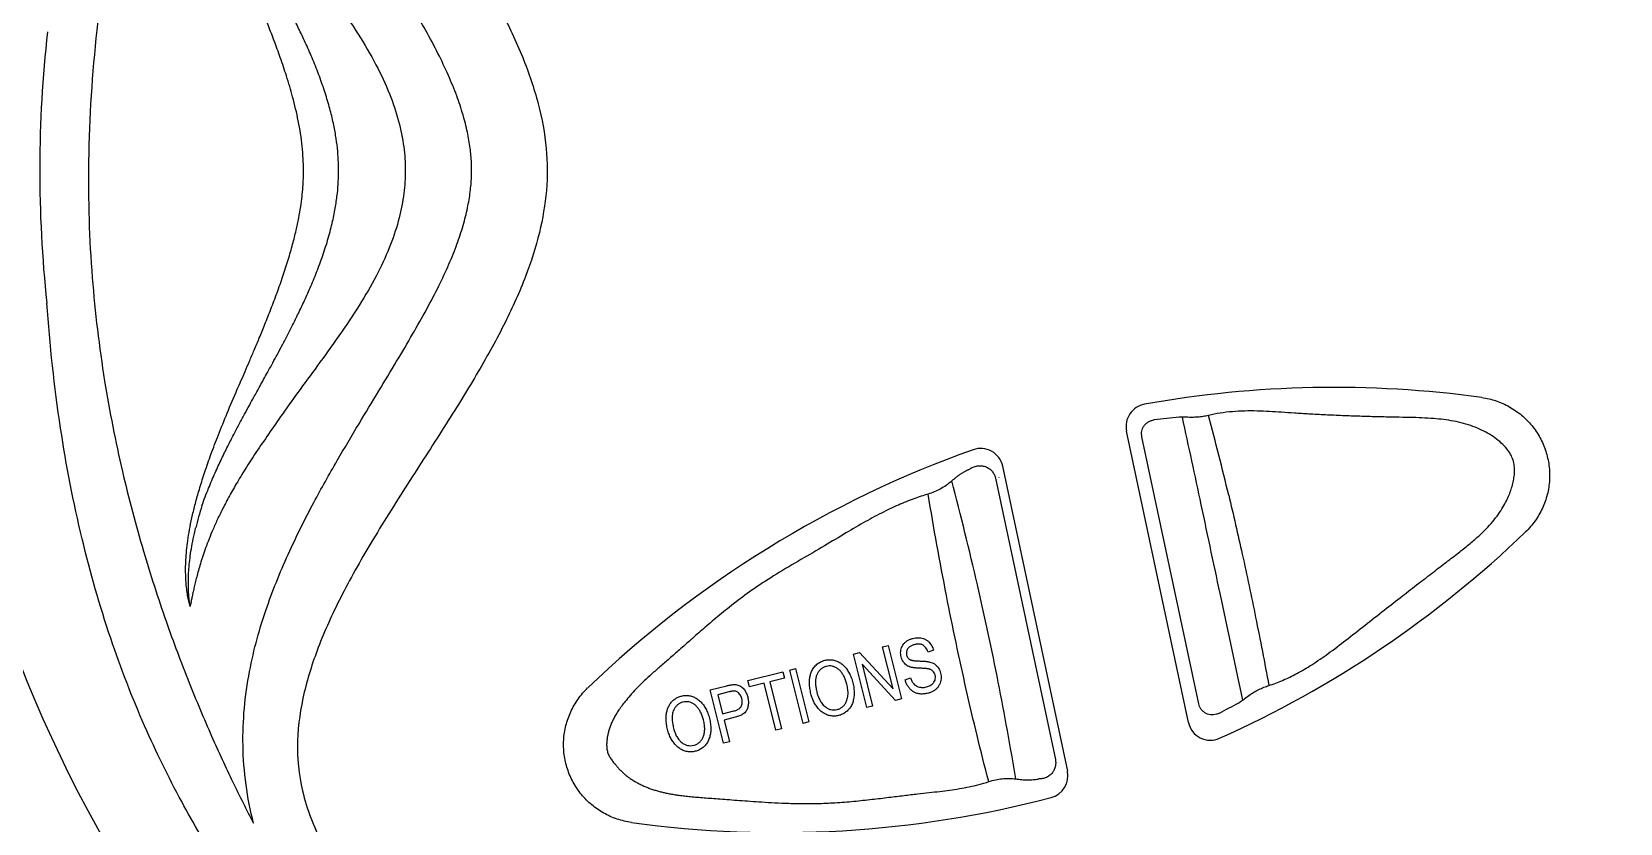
# Model space of a CAD drawing. Extents: x 832 to 912, y 781 to 934.
# Drawn here: x 859.716 to 863.178, y 800.491 to 802.217 of the extents above; entities that cross this region are included whole.
import ezdxf

# ---------------------------------------------------------------- set-up
doc = ezdxf.new("R2010")
doc.units = 0
doc.header["$MEASUREMENT"] = 0
doc.layers.add('1', color=4, linetype='Continuous')

# ---------------------------------------------------------------- blocks, each defined once
blk = doc.blocks.new('main_control')
at = {"color": 3, "linetype": 'Continuous'}
for p, q in [((7.9688, 14.4894), (7.8338, 15.1248)), ((7.9914, 14.5299), (7.8675, 15.1125)), ((7.5639, 15.0481), (7.7052, 14.3832)), ((7.5483, 15.0219), (7.6788, 14.4084)), ((7.5555, 15.0243), (7.5557, 15.0233)), ((7.3023, 14.6542), (7.3145, 14.6572)), ((7.3251, 14.5628), (7.3023, 14.6542)), ((7.3145, 14.6572), (7.3435, 14.5408)), ((7.239, 14.6384), (7.252, 14.6416)), ((7.268, 14.5219), (7.239, 14.6384)), ((7.252, 14.6416), (7.3251, 14.5628)), ((7.2573, 14.6165), (7.2802, 14.525)), ((7.3305, 14.5375), (7.2573, 14.6165)), ((7.4131, 14.647), (7.4012, 14.6428)), ((7.0087, 14.5809), (7.0847, 14.5999)), ((7.0121, 14.5672), (7.0087, 14.5809)), ((7.0881, 14.5861), (7.0564, 14.5782)), ((7.0564, 14.5782), (7.082, 14.4755)), ((7.0847, 14.5999), (7.0881, 14.5861)), ((7.0999, 14.6037), (7.1126, 14.6068)), ((7.1289, 14.4872), (7.0999, 14.6037)), ((7.1126, 14.6068), (7.1416, 14.4904)), ((7.3512, 14.5824), (7.3628, 14.5867)), ((6.9266, 14.5604), (6.9627, 14.5695)), ((6.9556, 14.444), (6.9266, 14.5604)), ((6.9672, 14.556), (6.9427, 14.5499)), ((6.9427, 14.5499), (6.9531, 14.5083)), ((7.0437, 14.5751), (7.0121, 14.5672)), ((7.0693, 14.4724), (7.0437, 14.5751)), ((6.9531, 14.5083), (6.9779, 14.5144)), ((7.2802, 14.525), (7.268, 14.5219)), ((7.3435, 14.5408), (7.3305, 14.5375)), ((6.9811, 14.5006), (6.9565, 14.4945)), ((6.9565, 14.4945), (6.9683, 14.4472)), ((7.082, 14.4755), (7.0693, 14.4724)), ((7.1416, 14.4904), (7.1289, 14.4872)), ((6.9683, 14.4472), (6.9556, 14.444))]:
    blk.add_line(p, q, dxfattribs=at)
at = {"color": 4, "linetype": 'Continuous'}
blk.add_arc((8.171, 15.6926), 2.952, 127.2, 238.6532, dxfattribs=at)
at = {"color": 3, "linetype": 'Continuous'}
for centre, radius, start, end in [((8.171, 15.6926), 2.7062, 173.5754, 186.1241), ((8.287, 12.871), 2.349, 82.1362, 100.1475), ((7.8818, 15.135), 0.049, 100.1475, 192), ((8.1615, 12.9026), 2.2623, 95.3982, 96.7814), ((7.9544, 15.0941), 0.0611, 89.4965, 95.3763), ((7.9531, 14.9424), 0.2128, 86.8398, 89.519), ((1.7337, 13.472), 6.5014, 13.45613, 15.03677), ((8.287, 12.871), 2.349, 109.5864, 133.8638), ((7.516, 15.0379), 0.049, 12, 109.5864), ((7.463, 15.0948), 0.0602, 295.2273, 301.5756), ((6.6221, 14.7109), 0.8421, 162.652, 166.0817), ((7.0759, 16.5983), 2.349, 294.1483, 313.8638), ((6.9301, 16.626), 2.3879, 297.5976, 298.7434), ((8.0472, 14.5891), 0.0648, 298.8011, 307.5869), ((7.9605, 14.7021), 0.2073, 307.5239, 308.7662), ((8.0168, 14.4996), 0.049, 192, 294.1483), ((7.6573, 14.373), 0.049, 284.642, 12), ((7.6502, 14.3044), 0.0621, 93.784, 98.2556), ((7.0759, 16.5983), 2.349, 262.1362, 284.642)]:
    blk.add_arc(centre, radius, start, end, dxfattribs=at)
for points, knots in [([(10.9085, 16.9223), (10.7383, 16.9213), (10.415, 16.9282), (9.9559, 16.9657), (9.5463, 17.0241), (9.1819, 17.0989), (8.8591, 17.1858), (8.5743, 17.279), (8.3209, 17.3667), (8.0932, 17.4433), (7.887, 17.5068), (7.7002, 17.5565), (7.5318, 17.593), (7.3806, 17.6178), (7.2449, 17.6328), (7.1226, 17.6397), (7.0121, 17.6399), (6.9119, 17.6346), (6.8208, 17.6248), (6.7384, 17.6115), (6.6644, 17.5952), (6.5985, 17.5767), (6.5402, 17.5566), (6.488, 17.535), (6.4404, 17.5121), (6.3959, 17.4873), (6.3528, 17.46), (6.3094, 17.4289), (6.2641, 17.3919), (6.2166, 17.3472), (6.1676, 17.2933), (6.1186, 17.2284), (6.0723, 17.1493), (6.0354, 17.054), (6.0215, 16.9416), (6.0399, 16.8187), (6.0861, 16.6889), (6.1562, 16.5531), (6.2409, 16.4154), (6.3277, 16.2821), (6.4051, 16.1588), (6.4689, 16.0471), (6.5185, 15.9423), (6.553, 15.8413), (6.5716, 15.7438), (6.5718, 15.6487), (6.5555, 15.5549), (6.5246, 15.4583), (6.4789, 15.3574), (6.4195, 15.2507), (6.349, 15.1366), (6.2705, 15.0154), (6.1928, 14.8928), (6.1252, 14.7742), (6.0737, 14.6635), (6.0389, 14.5565), (6.0223, 14.4485), (6.0336, 14.3346), (6.0788, 14.2184), (6.1531, 14.1056), (6.2469, 14.0053), (6.3484, 13.9253), (6.4484, 13.8666), (6.515, 13.8377), (6.5472, 13.8257)], [0, 0, 0, 0, 0.51081, 0.969257, 1.381099, 1.751354, 2.08459, 2.383442, 2.650159, 2.888872, 3.104232, 3.29723, 3.468755, 3.620955, 3.756496, 3.878229, 3.988162, 4.087988, 4.179198, 4.262619, 4.338414, 4.406444, 4.467623, 4.523519, 4.575784, 4.626097, 4.676219, 4.728684, 4.786344, 4.851407, 4.924144, 5.004647, 5.0949, 5.198575, 5.308864, 5.430554, 5.56794, 5.720563, 5.888001, 6.053088, 6.197621, 6.324802, 6.438731, 6.544947, 6.644021, 6.735259, 6.828479, 6.928695, 7.038555, 7.160443, 7.294574, 7.441141, 7.593583, 7.729835, 7.85036, 7.959378, 8.066324, 8.176002, 8.298318, 8.436654, 8.578843, 8.708537, 8.822935, 8.925941, 8.925941, 8.925941, 8.925941]), ([(5.9461, 17.1661), (5.9027, 17.0886), (5.8194, 16.9181), (5.7167, 16.6343), (5.6365, 16.3237), (5.5858, 16.0121), (5.5671, 15.724), (5.575, 15.4679), (5.6023, 15.2419), (5.6416, 15.0432), (5.6877, 14.8686), (5.7373, 14.7151), (5.7877, 14.5807), (5.8368, 14.4638), (5.8838, 14.3618), (5.9154, 14.2991), (5.9309, 14.2696)], [0, 0, 0, 0, 0.266528, 0.568048, 0.903742, 1.227643, 1.513834, 1.76842, 1.995018, 2.196072, 2.37562, 2.536502, 2.679808, 2.806004, 2.916747, 3.016724, 3.016724, 3.016724, 3.016724]), ([(5.9309, 14.2696), (5.9167, 14.3249), (5.9016, 14.4361), (5.9167, 14.5964), (5.9562, 14.738), (6.0065, 14.86), (6.0595, 14.9655), (6.1111, 15.0574), (6.159, 15.1381), (6.2026, 15.21), (6.2418, 15.275), (6.2769, 15.3343), (6.3078, 15.3889), (6.3344, 15.4397), (6.3565, 15.4869), (6.3743, 15.5309), (6.3879, 15.572), (6.3976, 15.6102), (6.4036, 15.6455), (6.4064, 15.6783), (6.4063, 15.7101), (6.4034, 15.7428), (6.3974, 15.7778), (6.3876, 15.8159), (6.3737, 15.8573), (6.3554, 15.9019), (6.3328, 15.9493), (6.3065, 15.9988), (6.2774, 16.0496), (6.2465, 16.1015), (6.2143, 16.1545), (6.1812, 16.2089), (6.1469, 16.2655), (6.1113, 16.3257), (6.0747, 16.3902), (6.038, 16.4592), (6.0027, 16.5323), (5.9712, 16.6074), (5.946, 16.6802), (5.9279, 16.7473), (5.9161, 16.808), (5.9092, 16.8647), (5.9064, 16.9197), (5.9077, 16.9757), (5.9137, 17.0351), (5.9257, 17.0994), (5.9384, 17.1434), (5.9461, 17.1661)], [0, 0, 0, 0, 0.171248, 0.33305, 0.479495, 0.610705, 0.728592, 0.83341, 0.926702, 1.010254, 1.085658, 1.154288, 1.216966, 1.274089, 1.32607, 1.37337, 1.416474, 1.455809, 1.491442, 1.523725, 1.554562, 1.586647, 1.621965, 1.66119, 1.704562, 1.752772, 1.805748, 1.862159, 1.920842, 1.981317, 2.043335, 2.106768, 2.172407, 2.242002, 2.316406, 2.394862, 2.476608, 2.559874, 2.638976, 2.707406, 2.768264, 2.824362, 2.878496, 2.933487, 2.992205, 3.057358, 3.129381, 3.129381, 3.129381, 3.129381]), ([(5.9939, 16.2235), (6.0058, 16.2063), (6.0313, 16.1709), (6.0718, 16.116), (6.1153, 16.0559), (6.1588, 15.9919), (6.1975, 15.9263), (6.2274, 15.8627), (6.2478, 15.8026), (6.2592, 15.7462), (6.2617, 15.7099), (6.2617, 15.6926)], [0, 0, 0, 0, 0.0629264, 0.1308631, 0.2045442, 0.2854624, 0.3629525, 0.4328584, 0.495882, 0.5529441, 0.6048146, 0.6048146, 0.6048146, 0.6048146]), ([(6.1163, 15.6926), (6.1163, 15.7004), (6.1159, 15.7168), (6.1138, 15.7425), (6.11, 15.7704), (6.1041, 15.8005), (6.096, 15.833), (6.0855, 15.8675), (6.0729, 15.903), (6.0588, 15.9381), (6.0442, 15.9713), (6.0297, 16.002), (6.016, 16.0297), (6.0032, 16.0547), (5.9913, 16.0772), (5.9805, 16.0974), (5.9705, 16.1158), (5.9613, 16.1326), (5.9529, 16.1478), (5.9452, 16.1617), (5.9382, 16.1745), (5.9337, 16.1826), (5.9316, 16.1865)], [0, 0, 0, 0, 0.0235374, 0.0491529, 0.0771944, 0.1078791, 0.1413459, 0.1775961, 0.2158896, 0.2543385, 0.2909723, 0.3249008, 0.3559277, 0.3839632, 0.4091933, 0.4320548, 0.4529024, 0.4719305, 0.4892931, 0.5051481, 0.5196525, 0.5329655, 0.5329655, 0.5329655, 0.5329655]), ([(6.0399, 15.6926), (6.0398, 15.7103), (6.0378, 15.7467), (6.0292, 15.8005), (6.0171, 15.8515), (6.0035, 15.8975), (5.9898, 15.9381), (5.9765, 15.9744), (5.9638, 16.0072), (5.9518, 16.037), (5.9406, 16.0642), (5.9302, 16.0889), (5.9205, 16.1116), (5.9115, 16.1323), (5.9033, 16.1513), (5.898, 16.1635), (5.8955, 16.1693)], [0, 0, 0, 0, 0.0531211, 0.1092396, 0.1629695, 0.2104913, 0.252961, 0.2914424, 0.3265327, 0.3585717, 0.3878216, 0.4145982, 0.43915, 0.4616769, 0.4823636, 0.5013706, 0.5013706, 0.5013706, 0.5013706]), ([(5.8955, 15.2159), (5.8982, 15.2221), (5.9038, 15.2351), (5.9126, 15.2554), (5.9223, 15.2778), (5.9327, 15.3022), (5.9439, 15.329), (5.9561, 15.3586), (5.969, 15.3913), (5.9823, 15.4262), (5.995, 15.4622), (6.0064, 15.4975), (6.016, 15.5309), (6.0237, 15.5613), (6.0294, 15.5886), (6.0337, 15.6133), (6.0367, 15.6358), (6.0386, 15.6563), (6.0397, 15.675), (6.0399, 15.6869), (6.0399, 15.6926)], [0, 0, 0, 0, 0.0201979, 0.0423751, 0.0666399, 0.093128, 0.1220042, 0.1538167, 0.1893011, 0.2273052, 0.265992, 0.3036559, 0.3388095, 0.3700697, 0.3977352, 0.4226043, 0.4451471, 0.4657114, 0.4844491, 0.5014163, 0.5014163, 0.5014163, 0.5014163]), ([(5.9316, 15.1987), (5.9338, 15.2026), (5.9383, 15.2108), (5.9454, 15.2237), (5.9531, 15.2377), (5.9616, 15.2531), (5.9708, 15.2698), (5.9807, 15.2881), (5.9914, 15.3081), (6.0028, 15.3297), (6.0148, 15.3532), (6.0275, 15.3787), (6.0408, 15.4067), (6.0547, 15.4376), (6.0688, 15.4715), (6.0822, 15.5078), (6.094, 15.5449), (6.1033, 15.5807), (6.1097, 15.6133), (6.1138, 15.6423), (6.1159, 15.6683), (6.1163, 15.6847), (6.1163, 15.6926)], [0, 0, 0, 0, 0.0134441, 0.0280975, 0.0440904, 0.0615511, 0.0806083, 0.101397, 0.1240387, 0.1485319, 0.1748179, 0.2031095, 0.2339418, 0.2678357, 0.3048706, 0.3440212, 0.3838391, 0.4216791, 0.4547801, 0.4836728, 0.5093617, 0.5329633, 0.5329633, 0.5329633, 0.5329633]), ([(6.2617, 15.6926), (6.2617, 15.6761), (6.2595, 15.6414), (6.249, 15.5873), (6.2301, 15.5295), (6.2025, 15.4686), (6.1661, 15.405), (6.123, 15.3401), (6.0773, 15.2768), (6.0337, 15.2176), (6.0065, 15.1799), (5.9938, 15.1617)], [0, 0, 0, 0, 0.049439, 0.1041094, 0.1646972, 0.2314402, 0.304573, 0.3841786, 0.465124, 0.5385556, 0.6048282, 0.6048282, 0.6048282, 0.6048282]), ([(6.6982, 13.2999), (6.6781, 13.3126), (6.64, 13.3376), (6.5846, 13.3753), (6.5313, 13.4134), (6.4772, 13.4548), (6.4205, 13.5016), (6.3605, 13.5547), (6.2971, 13.615), (6.2305, 13.6831), (6.1606, 13.7598), (6.0877, 13.8464), (6.0121, 13.9441), (5.9337, 14.0542), (5.8525, 14.1787), (5.7694, 14.3215), (5.688, 14.4872), (5.6143, 14.6785), (5.5523, 14.8955), (5.5052, 15.1399), (5.4869, 15.3126), (5.4802, 15.4039)], [0, 0, 0, 0, 0.071373, 0.136709, 0.200862, 0.268079, 0.341183, 0.421184, 0.508438, 0.603511, 0.706987, 0.819663, 0.942964, 1.077478, 1.225002, 1.38901, 1.572734, 1.778024, 2.003235, 2.248993, 2.52367, 2.52367, 2.52367, 2.52367]), ([(5.7926, 14.7422), (5.7915, 14.746), (5.7895, 14.754), (5.787, 14.7668), (5.785, 14.7807), (5.7836, 14.7959), (5.7828, 14.8124), (5.7828, 14.8301), (5.7836, 14.8493), (5.7854, 14.87), (5.7883, 14.8924), (5.7925, 14.9166), (5.798, 14.9428), (5.8052, 14.9714), (5.8141, 15.0027), (5.8251, 15.0372), (5.8385, 15.0755), (5.8547, 15.1181), (5.8739, 15.1655), (5.888, 15.1986), (5.8955, 15.2159)], [0, 0, 0, 0, 0.0119258, 0.0248851, 0.0389601, 0.0541967, 0.0706293, 0.0883371, 0.1074753, 0.1282062, 0.1506867, 0.1751304, 0.2018323, 0.231111, 0.2634327, 0.2994081, 0.3397599, 0.3852191, 0.4362569, 0.4930251, 0.4930251, 0.4930251, 0.4930251]), ([(5.8183, 14.962), (5.8229, 14.9748), (5.8321, 14.9988), (5.8466, 15.0327), (5.8607, 15.0632), (5.8743, 15.0909), (5.8873, 15.1163), (5.8995, 15.1395), (5.9109, 15.1608), (5.9215, 15.1803), (5.9283, 15.1927), (5.9316, 15.1987)], [0, 0, 0, 0, 0.0406974, 0.0772107, 0.1105053, 0.1413946, 0.1699165, 0.1960226, 0.2200552, 0.2422301, 0.2626718, 0.2626718, 0.2626718, 0.2626718]), ([(8.1442, 14.57), (8.1543, 14.5731), (8.175, 14.5809), (8.2063, 14.5961), (8.2394, 14.6158), (8.2749, 14.6403), (8.3132, 14.6695), (8.3538, 14.7017), (8.3949, 14.7338), (8.4339, 14.7642), (8.4696, 14.7918), (8.5016, 14.8165), (8.5305, 14.8385), (8.5565, 14.8582), (8.5796, 14.8765), (8.5998, 14.8939), (8.6173, 14.9106), (8.6321, 14.9269), (8.6444, 14.9428), (8.6543, 14.958), (8.662, 14.9723), (8.6679, 14.9855), (8.6726, 14.998), (8.6762, 15.0104), (8.6788, 15.0231), (8.68, 15.0361), (8.6796, 15.0491), (8.6769, 15.0619), (8.6713, 15.0745), (8.6626, 15.0871), (8.6509, 15.0992), (8.6369, 15.1104), (8.621, 15.1205), (8.6034, 15.1294), (8.584, 15.1371), (8.5633, 15.1432), (8.5418, 15.1476), (8.5197, 15.1507), (8.4963, 15.1527), (8.4708, 15.1539), (8.4426, 15.1546), (8.4117, 15.1551), (8.378, 15.1559), (8.3421, 15.1569), (8.305, 15.1582), (8.2679, 15.1599), (8.2328, 15.1618), (8.201, 15.1638), (8.1724, 15.1657), (8.1454, 15.1674), (8.1187, 15.1686), (8.0917, 15.1687), (8.0648, 15.1673), (8.0383, 15.1642), (8.021, 15.1608), (8.0125, 15.1588)], [0, 0, 0, 0, 0.031679, 0.066117, 0.104336, 0.147153, 0.195597, 0.248879, 0.302326, 0.352192, 0.397242, 0.437577, 0.473586, 0.506028, 0.535426, 0.562016, 0.586059, 0.607939, 0.628028, 0.646276, 0.662369, 0.676547, 0.689613, 0.70236, 0.715334, 0.728459, 0.741512, 0.75416, 0.767403, 0.78276, 0.799798, 0.817704, 0.836468, 0.856178, 0.876939, 0.898767, 0.920931, 0.942624, 0.965806, 0.99123, 1.019256, 1.050369, 1.084206, 1.120304, 1.158004, 1.195712, 1.231631, 1.263341, 1.291316, 1.31772, 1.344431, 1.371539, 1.398607, 1.425329, 1.451493, 1.451493, 1.451493, 1.451493]), ([(8.6084, 15.1979), (8.6189, 15.1965), (8.6398, 15.1915), (8.669, 15.1784), (8.6955, 15.1603), (8.7181, 15.1376), (8.736, 15.1109), (8.7486, 15.0814), (8.7557, 15.0501), (8.757, 15.018), (8.752, 14.9863), (8.7413, 14.9561), (8.7252, 14.9284), (8.7113, 14.9121), (8.7036, 14.9047)], [0, 0, 0, 0, 0.0319368, 0.0638278, 0.095699, 0.1275627, 0.1594619, 0.1913954, 0.2233288, 0.255228, 0.2870918, 0.318963, 0.350854, 0.3827907, 0.3827907, 0.3827907, 0.3827907]), ([(5.9938, 15.1617), (5.9837, 15.1472), (5.9643, 15.1194), (5.9372, 15.0795), (5.9136, 15.0434), (5.8938, 15.0108), (5.877, 14.9812), (5.8627, 14.954), (5.8507, 14.9289), (5.8405, 14.906), (5.832, 14.885), (5.8249, 14.8658), (5.8189, 14.8482), (5.8139, 14.8321), (5.8097, 14.8173), (5.8062, 14.8038), (5.8031, 14.7914), (5.8005, 14.78), (5.7982, 14.7695), (5.7962, 14.7597), (5.7944, 14.7507), (5.7932, 14.7449), (5.7926, 14.7422)], [0, 0, 0, 0, 0.0530766, 0.1017995, 0.1446298, 0.1824885, 0.2162663, 0.2467819, 0.2745437, 0.2996134, 0.3221446, 0.3425269, 0.3610287, 0.3778309, 0.3931028, 0.4070166, 0.4197437, 0.4314311, 0.4421828, 0.4520931, 0.4612573, 0.4697728, 0.4697728, 0.4697728, 0.4697728]), ([(7.8675, 15.1125), (7.867, 15.1144), (7.8666, 15.1185), (7.8671, 15.1246), (7.8689, 15.1306), (7.8719, 15.1362), (7.8762, 15.1411), (7.8815, 15.145), (7.8876, 15.1479), (7.8921, 15.1489), (7.8943, 15.1491)], [0, 0, 0, 0, 0.00599691, 0.01209634, 0.01831054, 0.0246302, 0.03105085, 0.03760405, 0.04430804, 0.05119097, 0.05119097, 0.05119097, 0.05119097]), ([(7.9549, 15.1552), (7.9689, 15.0916), (7.9972, 14.9589), (8.0409, 14.7531), (8.0713, 14.611), (8.0867, 14.5378)], [0, 0, 0, 0, 0.1954618, 0.4069221, 0.6313386, 0.6313386, 0.6313386, 0.6313386]), ([(8.0125, 15.1588), (8.0087, 15.1579), (8.0009, 15.1564), (7.989, 15.155), (7.9769, 15.1545), (7.9689, 15.1547), (7.9648, 15.1549)], [0, 0, 0, 0, 0.01177505, 0.02374278, 0.03586535, 0.04795515, 0.04795515, 0.04795515, 0.04795515]), ([(7.4886, 15.0403), (7.4868, 15.0395), (7.4833, 15.0377), (7.478, 15.0347), (7.4729, 15.0315), (7.4678, 15.028), (7.4628, 15.0242), (7.4578, 15.0202), (7.4544, 15.0174), (7.4528, 15.0159)], [0, 0, 0, 0, 0.00596167, 0.01195894, 0.01802009, 0.02417373, 0.03045251, 0.03688885, 0.0435094, 0.0435094, 0.0435094, 0.0435094]), ([(7.4945, 15.0435), (7.495, 15.0438), (7.4961, 15.0444), (7.4986, 15.0457), (7.5019, 15.0472), (7.5077, 15.0488), (7.5137, 15.0494), (7.5196, 15.0489), (7.5238, 15.0481), (7.5278, 15.0467), (7.5316, 15.0449), (7.535, 15.0427), (7.5381, 15.0401), (7.5409, 15.0372), (7.5433, 15.034), (7.5453, 15.0306), (7.5467, 15.0273), (7.5477, 15.0244), (7.5481, 15.0227), (7.5483, 15.0219)], [0, 0, 0, 0, 0.00186044, 0.00372046, 0.00831805, 0.01287763, 0.02180734, 0.02617653, 0.03047012, 0.03468591, 0.03883174, 0.04291665, 0.04695427, 0.05095752, 0.05493923, 0.0589117, 0.06289177, 0.06548547, 0.0680933, 0.0680933, 0.0680933, 0.0680933]), ([(7.4528, 15.0159), (7.4489, 15.0125), (7.4409, 15.0062), (7.4282, 14.9982), (7.4151, 14.9918), (7.4061, 14.9887), (7.4016, 14.9874)], [0, 0, 0, 0, 0.01544206, 0.03046518, 0.04506395, 0.05906985, 0.05906985, 0.05906985, 0.05906985]), ([(7.5924, 14.3663), (7.5809, 14.4368), (7.5554, 14.5784), (7.5089, 14.795), (7.4727, 14.9407), (7.4528, 15.0159)], [0, 0, 0, 0, 0.2142445, 0.4314019, 0.6646152, 0.6646152, 0.6646152, 0.6646152]), ([(7.4016, 14.9874), (7.3911, 14.9844), (7.3692, 14.9771), (7.3352, 14.9633), (7.2983, 14.9456), (7.2585, 14.924), (7.2153, 14.8984), (7.168, 14.8701), (7.1169, 14.8404), (7.0657, 14.81), (7.0187, 14.7793), (6.9782, 14.7491), (6.9433, 14.7208), (6.9125, 14.6946), (6.885, 14.6705), (6.8603, 14.6486), (6.8377, 14.6289), (6.8173, 14.6114), (6.7991, 14.5954), (6.7829, 14.5806), (6.7683, 14.5663), (6.7552, 14.5522), (6.7473, 14.5426), (6.7437, 14.5378)], [0, 0, 0, 0, 0.0325877, 0.0692429, 0.1100452, 0.155267, 0.2051606, 0.2605128, 0.3207182, 0.3823123, 0.439184, 0.4891422, 0.5337734, 0.5740064, 0.6104815, 0.6433829, 0.6732047, 0.7001178, 0.7241299, 0.7458698, 0.7661365, 0.7853578, 0.8034081, 0.8034081, 0.8034081, 0.8034081]), ([(7.5335, 14.3603), (7.516, 14.427), (7.4835, 14.5618), (7.4394, 14.7709), (7.4136, 14.9133), (7.4016, 14.9874)], [0, 0, 0, 0, 0.2069674, 0.4160316, 0.6410442, 0.6410442, 0.6410442, 0.6410442]), ([(8.0566, 14.9849), (8.0669, 14.9421), (8.0873, 14.8535), (8.1164, 14.7151), (8.1349, 14.6195), (8.1442, 14.57)], [0, 0, 0, 0, 0.1321348, 0.2728249, 0.424151, 0.424151, 0.424151, 0.424151]), ([(5.7926, 14.7422), (5.792, 14.7459), (5.7909, 14.7539), (5.7897, 14.7665), (5.789, 14.7804), (5.7887, 14.7955), (5.7891, 14.8118), (5.7903, 14.8294), (5.7923, 14.8484), (5.7953, 14.8687), (5.7994, 14.8906), (5.8028, 14.9057), (5.8047, 14.9135)], [0, 0, 0, 0, 0.0114643, 0.0241165, 0.0379731, 0.0530685, 0.0694201, 0.0870402, 0.106014, 0.1265184, 0.148741, 0.1728579, 0.1728579, 0.1728579, 0.1728579]), ([(7.3427, 14.6323), (7.3422, 14.6342), (7.3415, 14.6381), (7.3415, 14.644), (7.3422, 14.6478), (7.3427, 14.6497)], [0, 0, 0, 0, 0.00598771, 0.01175219, 0.01763228, 0.01763228, 0.01763228, 0.01763228]), ([(7.3427, 14.6497), (7.3432, 14.6516), (7.3445, 14.6553), (7.3476, 14.6603), (7.3503, 14.6631), (7.3518, 14.6644)], [0, 0, 0, 0, 0.00585962, 0.0116936, 0.0175191, 0.0175191, 0.0175191, 0.0175191]), ([(7.3518, 14.6644), (7.3533, 14.6657), (7.3566, 14.6681), (7.3622, 14.6709), (7.3663, 14.6722), (7.3684, 14.6728)], [0, 0, 0, 0, 0.00596786, 0.01219409, 0.01873782, 0.01873782, 0.01873782, 0.01873782]), ([(7.3568, 14.65), (7.3562, 14.649), (7.3551, 14.6469), (7.3542, 14.6435), (7.354, 14.6399), (7.3543, 14.6376), (7.3546, 14.6364)], [0, 0, 0, 0, 0.00353572, 0.00698938, 0.01044179, 0.01416398, 0.01416398, 0.01416398, 0.01416398]), ([(7.3723, 14.6593), (7.3713, 14.6591), (7.3692, 14.6585), (7.3663, 14.6574), (7.3636, 14.6561), (7.361, 14.6545), (7.3586, 14.6525), (7.3573, 14.6508), (7.3568, 14.65)], [0, 0, 0, 0, 0.00322265, 0.0062865, 0.00929282, 0.01234819, 0.01544137, 0.01855407, 0.01855407, 0.01855407, 0.01855407]), ([(7.3684, 14.6728), (7.3718, 14.6736), (7.3784, 14.6746), (7.3851, 14.674), (7.3882, 14.6732)], [0, 0, 0, 0, 0.01050095, 0.0199652, 0.0199652, 0.0199652, 0.0199652]), ([(7.3904, 14.6578), (7.3895, 14.6583), (7.3877, 14.6592), (7.3847, 14.66), (7.3817, 14.6604), (7.3786, 14.6604), (7.3755, 14.66), (7.3734, 14.6596), (7.3723, 14.6593)], [0, 0, 0, 0, 0.00303467, 0.00606223, 0.00908484, 0.01213587, 0.01528623, 0.01860277, 0.01860277, 0.01860277, 0.01860277]), ([(7.3882, 14.6732), (7.3902, 14.6728), (7.3941, 14.6715), (7.3994, 14.6684), (7.4024, 14.6656), (7.4038, 14.6641)], [0, 0, 0, 0, 0.00611822, 0.01222081, 0.01831843, 0.01831843, 0.01831843, 0.01831843]), ([(7.4012, 14.6428), (7.4006, 14.6445), (7.3994, 14.6476), (7.3969, 14.6518), (7.3939, 14.6553), (7.3916, 14.6571), (7.3904, 14.6578)], [0, 0, 0, 0, 0.00522915, 0.01008392, 0.01463678, 0.01885891, 0.01885891, 0.01885891, 0.01885891]), ([(7.4038, 14.6641), (7.4059, 14.6618), (7.4097, 14.6564), (7.4122, 14.6503), (7.4131, 14.647)], [0, 0, 0, 0, 0.00940636, 0.01963901, 0.01963901, 0.01963901, 0.01963901]), ([(7.1474, 14.6003), (7.1488, 14.6033), (7.152, 14.6091), (7.1587, 14.6165), (7.167, 14.622), (7.1732, 14.6242), (7.1764, 14.625)], [0, 0, 0, 0, 0.00995297, 0.01980674, 0.02957036, 0.03946528, 0.03946528, 0.03946528, 0.03946528]), ([(7.1764, 14.625), (7.1793, 14.6257), (7.1851, 14.6266), (7.194, 14.6259), (7.1996, 14.6243), (7.2023, 14.6232)], [0, 0, 0, 0, 0.00880434, 0.0175733, 0.02630172, 0.02630172, 0.02630172, 0.02630172]), ([(7.1984, 14.6101), (7.1964, 14.6109), (7.1923, 14.6123), (7.186, 14.6128), (7.1818, 14.6122), (7.1798, 14.6117)], [0, 0, 0, 0, 0.00638494, 0.01268772, 0.01891453, 0.01891453, 0.01891453, 0.01891453]), ([(7.2023, 14.6232), (7.2051, 14.6221), (7.2105, 14.6192), (7.2178, 14.6133), (7.222, 14.6084), (7.2239, 14.6058)], [0, 0, 0, 0, 0.00893751, 0.01829978, 0.02808649, 0.02808649, 0.02808649, 0.02808649]), ([(7.3496, 14.6186), (7.3485, 14.6198), (7.3465, 14.6225), (7.3442, 14.6272), (7.3431, 14.6305), (7.3427, 14.6323)], [0, 0, 0, 0, 0.00497691, 0.01007984, 0.01550262, 0.01550262, 0.01550262, 0.01550262]), ([(7.3626, 14.6103), (7.3608, 14.6109), (7.3575, 14.6122), (7.3532, 14.615), (7.3507, 14.6173), (7.3496, 14.6186)], [0, 0, 0, 0, 0.00546936, 0.01065471, 0.01553859, 0.01553859, 0.01553859, 0.01553859]), ([(7.3546, 14.6364), (7.3549, 14.6351), (7.3558, 14.6327), (7.3579, 14.6294), (7.3598, 14.6277), (7.3609, 14.6269)], [0, 0, 0, 0, 0.00383211, 0.00760083, 0.01157324, 0.01157324, 0.01157324, 0.01157324]), ([(7.3609, 14.6269), (7.3613, 14.6266), (7.3623, 14.6261), (7.3639, 14.6256), (7.3656, 14.6251), (7.3675, 14.6247), (7.3695, 14.6243), (7.3716, 14.624), (7.374, 14.6238), (7.3765, 14.6236), (7.3792, 14.6235), (7.3811, 14.6234), (7.3821, 14.6234)], [0, 0, 0, 0, 0.00154961, 0.00321603, 0.00500383, 0.0069087, 0.00894295, 0.01112551, 0.01347032, 0.01599305, 0.01871617, 0.02167285, 0.02167285, 0.02167285, 0.02167285]), ([(7.3821, 14.6234), (7.3832, 14.6234), (7.3853, 14.6233), (7.3884, 14.6232), (7.3913, 14.623), (7.3941, 14.6228), (7.3969, 14.6226), (7.3997, 14.6223), (7.4025, 14.6219), (7.4043, 14.6215), (7.4052, 14.6212)], [0, 0, 0, 0, 0.00331611, 0.00635849, 0.00922786, 0.0120152, 0.01479958, 0.01760815, 0.02042231, 0.02322798, 0.02322798, 0.02322798, 0.02322798]), ([(7.4052, 14.6212), (7.4072, 14.6207), (7.4111, 14.6193), (7.4163, 14.6164), (7.4192, 14.6138), (7.4205, 14.6124)], [0, 0, 0, 0, 0.0063013, 0.01226438, 0.01786708, 0.01786708, 0.01786708, 0.01786708]), ([(7.146, 14.5517), (7.145, 14.5555), (7.1435, 14.5628), (7.1425, 14.5735), (7.1428, 14.5834), (7.1444, 14.5924), (7.1463, 14.5978), (7.1474, 14.6003)], [0, 0, 0, 0, 0.01161159, 0.02232293, 0.03223084, 0.04133002, 0.04945232, 0.04945232, 0.04945232, 0.04945232]), ([(7.1594, 14.5947), (7.1584, 14.5927), (7.1568, 14.5882), (7.1558, 14.5809), (7.1559, 14.5727), (7.157, 14.5639), (7.1583, 14.5579), (7.1591, 14.5548)], [0, 0, 0, 0, 0.00658747, 0.01403497, 0.02217921, 0.03103304, 0.0406655, 0.0406655, 0.0406655, 0.0406655]), ([(7.1798, 14.6117), (7.1776, 14.6112), (7.1732, 14.6096), (7.1675, 14.6057), (7.1628, 14.6006), (7.1605, 14.5967), (7.1594, 14.5947)], [0, 0, 0, 0, 0.00696474, 0.01372801, 0.02053513, 0.02743962, 0.02743962, 0.02743962, 0.02743962]), ([(7.214, 14.5966), (7.2126, 14.5986), (7.2096, 14.6024), (7.2043, 14.607), (7.2004, 14.6092), (7.1984, 14.6101)], [0, 0, 0, 0, 0.00746049, 0.0143879, 0.02097537, 0.02097537, 0.02097537, 0.02097537]), ([(7.2242, 14.5728), (7.2234, 14.5758), (7.2217, 14.5816), (7.2183, 14.5895), (7.2155, 14.5944), (7.214, 14.5966)], [0, 0, 0, 0, 0.00934473, 0.01802026, 0.02598792, 0.02598792, 0.02598792, 0.02598792]), ([(7.2239, 14.6058), (7.2259, 14.603), (7.2296, 14.5971), (7.2341, 14.5871), (7.2363, 14.5798), (7.2373, 14.576)], [0, 0, 0, 0, 0.0101178, 0.02100462, 0.03286823, 0.03286823, 0.03286823, 0.03286823]), ([(7.3617, 14.5628), (7.3601, 14.5645), (7.357, 14.5684), (7.3535, 14.5751), (7.3519, 14.5799), (7.3512, 14.5824)], [0, 0, 0, 0, 0.00717546, 0.0146968, 0.02246528, 0.02246528, 0.02246528, 0.02246528]), ([(7.3829, 14.6076), (7.3818, 14.6077), (7.3797, 14.6078), (7.3767, 14.608), (7.3738, 14.6082), (7.371, 14.6085), (7.3682, 14.6089), (7.3653, 14.6095), (7.3635, 14.61), (7.3626, 14.6103)], [0, 0, 0, 0, 0.0032546, 0.00625407, 0.00911448, 0.01194089, 0.01480068, 0.01768525, 0.02056538, 0.02056538, 0.02056538, 0.02056538]), ([(7.3628, 14.5867), (7.3633, 14.5855), (7.3642, 14.5832), (7.3658, 14.5797), (7.3678, 14.5764), (7.3694, 14.5743), (7.3704, 14.5733)], [0, 0, 0, 0, 0.00374355, 0.00753275, 0.01143116, 0.01546283, 0.01546283, 0.01546283, 0.01546283]), ([(7.4014, 14.6062), (7.4007, 14.6064), (7.3992, 14.6066), (7.3969, 14.6068), (7.3945, 14.607), (7.3918, 14.6072), (7.389, 14.6074), (7.386, 14.6075), (7.384, 14.6076), (7.3829, 14.6076)], [0, 0, 0, 0, 0.00215517, 0.00442304, 0.0068866, 0.00958649, 0.01240472, 0.01536785, 0.01853663, 0.01853663, 0.01853663, 0.01853663]), ([(7.4117, 14.6015), (7.4112, 14.602), (7.41, 14.6029), (7.408, 14.6041), (7.4059, 14.605), (7.4037, 14.6057), (7.4022, 14.6061), (7.4014, 14.6062)], [0, 0, 0, 0, 0.00225787, 0.00451311, 0.00676889, 0.00908922, 0.01152352, 0.01152352, 0.01152352, 0.01152352]), ([(7.41, 14.5727), (7.4115, 14.574), (7.4142, 14.5767), (7.4159, 14.5802), (7.4165, 14.5819)], [0, 0, 0, 0, 0.00580531, 0.0113612, 0.0113612, 0.0113612, 0.0113612]), ([(7.4167, 14.5926), (7.4163, 14.5943), (7.4151, 14.5976), (7.4129, 14.6003), (7.4117, 14.6015)], [0, 0, 0, 0, 0.00524289, 0.01027995, 0.01027995, 0.01027995, 0.01027995]), ([(7.4165, 14.5819), (7.417, 14.5837), (7.4176, 14.5873), (7.4172, 14.5909), (7.4167, 14.5926)], [0, 0, 0, 0, 0.00540456, 0.01079911, 0.01079911, 0.01079911, 0.01079911]), ([(7.4286, 14.5783), (7.4281, 14.5763), (7.4267, 14.5723), (7.4235, 14.5669), (7.4207, 14.5638), (7.4192, 14.5624)], [0, 0, 0, 0, 0.00629586, 0.01254279, 0.01874438, 0.01874438, 0.01874438, 0.01874438]), ([(7.4205, 14.6124), (7.4218, 14.6111), (7.4241, 14.608), (7.4269, 14.6028), (7.4281, 14.5989), (7.4286, 14.5969)], [0, 0, 0, 0, 0.00560268, 0.01148995, 0.01767226, 0.01767226, 0.01767226, 0.01767226]), ([(7.4286, 14.5969), (7.4292, 14.5949), (7.4298, 14.5907), (7.4298, 14.5845), (7.4291, 14.5803), (7.4286, 14.5783)], [0, 0, 0, 0, 0.00630478, 0.01257412, 0.01880191, 0.01880191, 0.01880191, 0.01880191]), ([(6.7545, 14.2714), (6.7439, 14.2728), (6.7231, 14.2778), (6.6938, 14.2909), (6.6674, 14.309), (6.6447, 14.3317), (6.6269, 14.3584), (6.6142, 14.3879), (6.6071, 14.4192), (6.6059, 14.4513), (6.6109, 14.4829), (6.6216, 14.5131), (6.6376, 14.5409), (6.6515, 14.5572), (6.6592, 14.5646)], [0, 0, 0, 0, 0.0319368, 0.0638278, 0.095699, 0.1275627, 0.1594619, 0.1913954, 0.2233288, 0.255228, 0.2870918, 0.318963, 0.350854, 0.3827907, 0.3827907, 0.3827907, 0.3827907]), ([(6.8349, 14.5223), (6.836, 14.5248), (6.8385, 14.5295), (6.8434, 14.5358), (6.8495, 14.5409), (6.8564, 14.5447), (6.8614, 14.5464), (6.8639, 14.547)], [0, 0, 0, 0, 0.00799835, 0.01590847, 0.02380103, 0.03158467, 0.03949622, 0.03949622, 0.03949622, 0.03949622]), ([(6.8639, 14.547), (6.8668, 14.5477), (6.8726, 14.5486), (6.8814, 14.548), (6.887, 14.5463), (6.8898, 14.5452)], [0, 0, 0, 0, 0.00869751, 0.01746975, 0.02630173, 0.02630173, 0.02630173, 0.02630173]), ([(6.8898, 14.5452), (6.8925, 14.5441), (6.898, 14.5413), (6.9053, 14.5353), (6.9095, 14.5304), (6.9114, 14.5278)], [0, 0, 0, 0, 0.00893536, 0.01829803, 0.02808648, 0.02808648, 0.02808648, 0.02808648]), ([(6.9627, 14.5695), (6.9637, 14.5697), (6.9656, 14.5702), (6.9685, 14.5708), (6.9715, 14.5713), (6.9745, 14.5718), (6.9766, 14.572), (6.9776, 14.572)], [0, 0, 0, 0, 0.00291551, 0.00587969, 0.00890223, 0.01197629, 0.01509605, 0.01509605, 0.01509605, 0.01509605]), ([(6.9793, 14.5578), (6.9791, 14.5579), (6.9785, 14.5579), (6.9777, 14.5579), (6.9769, 14.5578), (6.976, 14.5577), (6.975, 14.5576), (6.9739, 14.5574), (6.9728, 14.5572), (6.9716, 14.557), (6.9702, 14.5567), (6.9688, 14.5564), (6.9677, 14.5561), (6.9672, 14.556)], [0, 0, 0, 0, 0.000752, 0.00155894, 0.00241858, 0.00333546, 0.00432022, 0.00538388, 0.00653566, 0.00778657, 0.00914878, 0.0106378, 0.01227479, 0.01227479, 0.01227479, 0.01227479]), ([(6.9776, 14.572), (6.9792, 14.5721), (6.9823, 14.572), (6.9867, 14.5712), (6.9895, 14.5701), (6.9908, 14.5694)], [0, 0, 0, 0, 0.00472564, 0.00925492, 0.01357525, 0.01357525, 0.01357525, 0.01357525]), ([(6.989, 14.553), (6.9884, 14.5536), (6.9871, 14.5548), (6.9848, 14.5564), (6.9822, 14.5574), (6.9803, 14.5578), (6.9793, 14.5578)], [0, 0, 0, 0, 0.00267537, 0.00538087, 0.00817735, 0.01109111, 0.01109111, 0.01109111, 0.01109111]), ([(6.9952, 14.5413), (6.9948, 14.5428), (6.9939, 14.5457), (6.9918, 14.5497), (6.99, 14.552), (6.989, 14.553)], [0, 0, 0, 0, 0.00469526, 0.00915839, 0.01337566, 0.01337566, 0.01337566, 0.01337566]), ([(6.9908, 14.5694), (6.9921, 14.5688), (6.9947, 14.5672), (6.9982, 14.564), (7.0002, 14.5615), (7.0012, 14.5602)], [0, 0, 0, 0, 0.00439603, 0.00907763, 0.01408706, 0.01408706, 0.01408706, 0.01408706]), ([(7.0012, 14.5602), (7.0028, 14.558), (7.0056, 14.5531), (7.0075, 14.5478), (7.0082, 14.545)], [0, 0, 0, 0, 0.0080622, 0.01672337, 0.01672337, 0.01672337, 0.01672337]), ([(7.0082, 14.545), (7.0089, 14.5418), (7.01, 14.5356), (7.0095, 14.5263), (7.0078, 14.5206), (7.0066, 14.5179)], [0, 0, 0, 0, 0.00988959, 0.01884661, 0.02759146, 0.02759146, 0.02759146, 0.02759146]), ([(7.1587, 14.524), (7.1567, 14.5267), (7.1531, 14.5324), (7.1489, 14.5418), (7.1468, 14.5484), (7.146, 14.5517)], [0, 0, 0, 0, 0.00998145, 0.02022437, 0.03066065, 0.03066065, 0.03066065, 0.03066065]), ([(7.1591, 14.5548), (7.1595, 14.553), (7.1605, 14.5495), (7.1622, 14.5446), (7.1643, 14.5399), (7.1667, 14.5354), (7.1695, 14.5311), (7.1728, 14.5272), (7.1753, 14.5249), (7.1767, 14.5239)], [0, 0, 0, 0, 0.00549088, 0.01070747, 0.01578393, 0.02084698, 0.02594378, 0.03106048, 0.03616085, 0.03616085, 0.03616085, 0.03616085]), ([(7.2236, 14.5357), (7.2243, 14.5373), (7.2254, 14.5406), (7.2264, 14.5457), (7.2269, 14.5509), (7.2269, 14.5561), (7.2264, 14.5615), (7.2255, 14.5671), (7.2247, 14.5708), (7.2242, 14.5728)], [0, 0, 0, 0, 0.00518452, 0.01036732, 0.01554473, 0.0207517, 0.02608713, 0.03168182, 0.03767221, 0.03767221, 0.03767221, 0.03767221]), ([(7.2373, 14.576), (7.2383, 14.572), (7.2397, 14.5644), (7.2404, 14.5532), (7.2399, 14.5461), (7.2393, 14.5428)], [0, 0, 0, 0, 0.01214082, 0.02328285, 0.03342207, 0.03342207, 0.03342207, 0.03342207]), ([(7.3789, 14.5524), (7.3767, 14.5529), (7.3724, 14.5544), (7.3666, 14.558), (7.3632, 14.5611), (7.3617, 14.5628)], [0, 0, 0, 0, 0.00674293, 0.01354201, 0.02041217, 0.02041217, 0.02041217, 0.02041217]), ([(7.3704, 14.5733), (7.3714, 14.5722), (7.3737, 14.5702), (7.3778, 14.568), (7.3808, 14.567), (7.3823, 14.5666)], [0, 0, 0, 0, 0.00454952, 0.00914589, 0.01383836, 0.01383836, 0.01383836, 0.01383836]), ([(7.4019, 14.5532), (7.4004, 14.5529), (7.3975, 14.5522), (7.393, 14.5516), (7.3884, 14.5513), (7.3837, 14.5515), (7.3805, 14.552), (7.3789, 14.5524)], [0, 0, 0, 0, 0.00448764, 0.00899958, 0.01359378, 0.01832546, 0.02321282, 0.02321282, 0.02321282, 0.02321282]), ([(7.3823, 14.5666), (7.3839, 14.5662), (7.3873, 14.5657), (7.3926, 14.5658), (7.3961, 14.5665), (7.3979, 14.5669)], [0, 0, 0, 0, 0.00506364, 0.01029071, 0.01570987, 0.01570987, 0.01570987, 0.01570987]), ([(7.3979, 14.5669), (7.3994, 14.5673), (7.4024, 14.5682), (7.4065, 14.5702), (7.4089, 14.5718), (7.41, 14.5727)], [0, 0, 0, 0, 0.00482889, 0.00935872, 0.01358106, 0.01358106, 0.01358106, 0.01358106]), ([(7.4192, 14.5624), (7.4176, 14.561), (7.4142, 14.5583), (7.4083, 14.5552), (7.4041, 14.5538), (7.4019, 14.5532)], [0, 0, 0, 0, 0.0064114, 0.01297529, 0.01975042, 0.01975042, 0.01975042, 0.01975042]), ([(8.0903, 14.5405), (8.0936, 14.5432), (8.1005, 14.5483), (8.1112, 14.5552), (8.1222, 14.5611), (8.1331, 14.5661), (8.1406, 14.5688), (8.1442, 14.57)], [0, 0, 0, 0, 0.01286573, 0.0256606, 0.03815362, 0.0502826, 0.0617687, 0.0617687, 0.0617687, 0.0617687]), ([(6.7437, 14.5378), (6.7405, 14.5343), (6.7348, 14.5275), (6.7274, 14.5173), (6.7214, 14.5079), (6.7165, 14.4991), (6.7124, 14.4906), (6.709, 14.4824), (6.7061, 14.4741), (6.7038, 14.4658), (6.702, 14.4573), (6.7008, 14.4487), (6.7005, 14.4399), (6.7011, 14.431), (6.7032, 14.4222), (6.7071, 14.414), (6.7122, 14.4064), (6.7161, 14.4018), (6.7182, 14.3996)], [0, 0, 0, 0, 0.0141681, 0.0266633, 0.0377209, 0.047714, 0.0569803, 0.0657953, 0.07445, 0.0831299, 0.0917876, 0.1004576, 0.1092265, 0.1181448, 0.127123, 0.1362517, 0.1452416, 0.1543811, 0.1543811, 0.1543811, 0.1543811]), ([(6.8334, 14.4738), (6.8325, 14.4776), (6.831, 14.4849), (6.83, 14.4957), (6.8303, 14.5056), (6.8319, 14.5144), (6.8338, 14.5199), (6.8349, 14.5223)], [0, 0, 0, 0, 0.01175954, 0.02250612, 0.03231509, 0.04132029, 0.04945244, 0.04945244, 0.04945244, 0.04945244]), ([(6.8469, 14.5167), (6.8462, 14.5152), (6.845, 14.5121), (6.8439, 14.5073), (6.8434, 14.5025), (6.8434, 14.4976), (6.8437, 14.4928), (6.8443, 14.4877), (6.8453, 14.4824), (6.8461, 14.4787), (6.8466, 14.4768)], [0, 0, 0, 0, 0.00493561, 0.00986413, 0.01474384, 0.01954596, 0.0243662, 0.02938073, 0.03476105, 0.04068514, 0.04068514, 0.04068514, 0.04068514]), ([(6.8673, 14.5338), (6.8651, 14.5332), (6.8608, 14.5316), (6.855, 14.5278), (6.8504, 14.5227), (6.848, 14.5188), (6.8469, 14.5167)], [0, 0, 0, 0, 0.00683545, 0.01364008, 0.02051647, 0.02743967, 0.02743967, 0.02743967, 0.02743967]), ([(6.8858, 14.5321), (6.8839, 14.533), (6.8798, 14.5343), (6.8735, 14.5349), (6.8693, 14.5343), (6.8673, 14.5338)], [0, 0, 0, 0, 0.0064407, 0.01274285, 0.01891453, 0.01891453, 0.01891453, 0.01891453]), ([(6.9015, 14.5186), (6.9001, 14.5206), (6.8971, 14.5244), (6.8918, 14.529), (6.8878, 14.5313), (6.8858, 14.5321)], [0, 0, 0, 0, 0.00743026, 0.01443381, 0.02097535, 0.02097535, 0.02097535, 0.02097535]), ([(6.9117, 14.4948), (6.9109, 14.4978), (6.9092, 14.5036), (6.9058, 14.5116), (6.903, 14.5164), (6.9015, 14.5186)], [0, 0, 0, 0, 0.00938418, 0.01805137, 0.02598793, 0.02598793, 0.02598793, 0.02598793]), ([(6.9114, 14.5278), (6.9134, 14.5251), (6.9171, 14.5191), (6.9216, 14.5091), (6.9238, 14.5018), (6.9248, 14.498)], [0, 0, 0, 0, 0.01016592, 0.02103165, 0.03286823, 0.03286823, 0.03286823, 0.03286823]), ([(6.9779, 14.5144), (6.9793, 14.5148), (6.9821, 14.5156), (6.9859, 14.5172), (6.9892, 14.5191), (6.992, 14.5215), (6.9934, 14.5234), (6.9939, 14.5243)], [0, 0, 0, 0, 0.00448404, 0.00859411, 0.01241289, 0.01602252, 0.01939565, 0.01939565, 0.01939565, 0.01939565]), ([(7.0066, 14.5179), (7.006, 14.5166), (7.0046, 14.514), (7.0017, 14.5106), (6.9983, 14.5078), (6.9945, 14.5055), (6.9904, 14.5036), (6.9859, 14.5019), (6.9827, 14.5011), (6.9811, 14.5006)], [0, 0, 0, 0, 0.004426, 0.00883935, 0.01323979, 0.01760836, 0.02209876, 0.0268238, 0.03193149, 0.03193149, 0.03193149, 0.03193149]), ([(6.9939, 14.5243), (6.9946, 14.5255), (6.9956, 14.528), (6.9963, 14.5321), (6.9962, 14.5366), (6.9956, 14.5397), (6.9952, 14.5413)], [0, 0, 0, 0, 0.00391757, 0.0080172, 0.01243773, 0.01736934, 0.01736934, 0.01736934, 0.01736934]), ([(7.1803, 14.5063), (7.1775, 14.5075), (7.172, 14.5104), (7.1647, 14.5164), (7.1606, 14.5214), (7.1587, 14.524)], [0, 0, 0, 0, 0.00902127, 0.01842763, 0.02821744, 0.02821744, 0.02821744, 0.02821744]), ([(7.1767, 14.5239), (7.1785, 14.5224), (7.1824, 14.5198), (7.189, 14.5172), (7.1961, 14.5164), (7.2008, 14.5171), (7.2031, 14.5176)], [0, 0, 0, 0, 0.0070758, 0.0140517, 0.02108251, 0.02815009, 0.02815009, 0.02815009, 0.02815009]), ([(7.2031, 14.5176), (7.2054, 14.5182), (7.2099, 14.5198), (7.2158, 14.5239), (7.2204, 14.5293), (7.2227, 14.5335), (7.2236, 14.5357)], [0, 0, 0, 0, 0.00710912, 0.01413922, 0.02122581, 0.02837523, 0.02837523, 0.02837523, 0.02837523]), ([(7.2279, 14.5174), (7.226, 14.5153), (7.2217, 14.5114), (7.2144, 14.507), (7.2091, 14.5051), (7.2064, 14.5045)], [0, 0, 0, 0, 0.00868168, 0.01713369, 0.02543169, 0.02543169, 0.02543169, 0.02543169]), ([(7.2393, 14.5428), (7.2388, 14.5395), (7.2374, 14.5331), (7.2335, 14.5245), (7.2299, 14.5196), (7.2279, 14.5174)], [0, 0, 0, 0, 0.01001652, 0.01942278, 0.02817444, 0.02817444, 0.02817444, 0.02817444]), ([(8.0363, 14.5098), (8.0343, 14.5087), (8.0301, 14.507), (8.0234, 14.5058), (8.0167, 14.506), (8.0105, 14.5075), (8.0048, 14.5103), (7.9998, 14.5141), (7.9959, 14.5188), (7.993, 14.5241), (7.9918, 14.5279), (7.9914, 14.5299)], [0, 0, 0, 0, 0.00686016, 0.0136139, 0.02021413, 0.02663472, 0.03289405, 0.03905792, 0.04515165, 0.05116819, 0.05710881, 0.05710881, 0.05710881, 0.05710881]), ([(6.8466, 14.4768), (6.8474, 14.4735), (6.8493, 14.4672), (6.8533, 14.4585), (6.8582, 14.4514), (6.8621, 14.4475), (6.8642, 14.4459)], [0, 0, 0, 0, 0.01030393, 0.01969606, 0.0283388, 0.03613467, 0.03613467, 0.03613467, 0.03613467]), ([(6.9111, 14.4578), (6.9121, 14.4603), (6.9138, 14.4657), (6.9146, 14.4747), (6.9139, 14.4845), (6.9126, 14.4913), (6.9117, 14.4948)], [0, 0, 0, 0, 0.0080966, 0.01699248, 0.02679334, 0.03764544, 0.03764544, 0.03764544, 0.03764544]), ([(6.9248, 14.498), (6.9258, 14.4941), (6.9272, 14.4865), (6.9279, 14.4753), (6.9273, 14.4682), (6.9268, 14.4648)], [0, 0, 0, 0, 0.01208632, 0.02315486, 0.03342207, 0.03342207, 0.03342207, 0.03342207]), ([(7.2064, 14.5045), (7.2035, 14.5037), (7.1975, 14.5028), (7.1886, 14.5035), (7.1829, 14.5052), (7.1803, 14.5063)], [0, 0, 0, 0, 0.00904741, 0.01794255, 0.02667448, 0.02667448, 0.02667448, 0.02667448]), ([(6.5472, 13.8257), (6.5757, 13.815), (6.6299, 13.7976), (6.708, 13.7788), (6.7783, 13.7663), (6.8437, 13.7581), (6.9073, 13.7529), (6.9719, 13.7503), (7.04, 13.7503), (7.114, 13.7533), (7.1956, 13.7598), (7.2857, 13.7706), (7.3844, 13.7862), (7.4915, 13.8069), (7.6078, 13.8328), (7.7351, 13.8643), (7.8762, 13.9018), (8.0342, 13.9454), (8.2108, 13.9941), (8.4067, 14.0477), (8.6217, 14.106), (8.8571, 14.1678), (9.1151, 14.2318), (9.3992, 14.2958), (9.7136, 14.3567), (10.0637, 14.4094), (10.4559, 14.446), (10.7325, 14.4519), (10.8784, 14.4489)], [0, 0, 0, 0, 0.091368, 0.170543, 0.240738, 0.305455, 0.368211, 0.432047, 0.499394, 0.572616, 0.654023, 0.744865, 0.844888, 0.953689, 1.072019, 1.202279, 1.347142, 1.510087, 1.693732, 1.89693, 2.119281, 2.362062, 2.626947, 2.916897, 3.235533, 3.587461, 3.97859, 4.416458, 4.416458, 4.416458, 4.416458]), ([(6.8462, 14.4461), (6.8442, 14.4488), (6.8406, 14.4545), (6.8364, 14.4638), (6.8343, 14.4704), (6.8334, 14.4738)], [0, 0, 0, 0, 0.00997533, 0.02021265, 0.03066065, 0.03066065, 0.03066065, 0.03066065]), ([(6.8677, 14.4284), (6.865, 14.4295), (6.8596, 14.4324), (6.8523, 14.4384), (6.8481, 14.4434), (6.8462, 14.4461)], [0, 0, 0, 0, 0.00893753, 0.01834205, 0.02821749, 0.02821749, 0.02821749, 0.02821749]), ([(6.8642, 14.4459), (6.866, 14.4444), (6.8699, 14.4418), (6.8765, 14.4392), (6.8836, 14.4384), (6.8883, 14.4391), (6.8906, 14.4397)], [0, 0, 0, 0, 0.00707456, 0.01405163, 0.02108578, 0.02815009, 0.02815009, 0.02815009, 0.02815009]), ([(6.8906, 14.4397), (6.8929, 14.4403), (6.8974, 14.4419), (6.9033, 14.4459), (6.9079, 14.4514), (6.9102, 14.4556), (6.9111, 14.4578)], [0, 0, 0, 0, 0.00712841, 0.01415906, 0.02123572, 0.02837523, 0.02837523, 0.02837523, 0.02837523]), ([(6.9154, 14.4395), (6.9135, 14.4373), (6.9092, 14.4334), (6.9019, 14.429), (6.8966, 14.4272), (6.8939, 14.4265)], [0, 0, 0, 0, 0.00874616, 0.01721297, 0.02543171, 0.02543171, 0.02543171, 0.02543171]), ([(6.9268, 14.4648), (6.9263, 14.4615), (6.9248, 14.4552), (6.921, 14.4466), (6.9174, 14.4416), (6.9154, 14.4395)], [0, 0, 0, 0, 0.0100011, 0.01940897, 0.0281744, 0.0281744, 0.0281744, 0.0281744]), ([(6.8939, 14.4265), (6.891, 14.4258), (6.8851, 14.4249), (6.8761, 14.4255), (6.8704, 14.4272), (6.8677, 14.4284)], [0, 0, 0, 0, 0.00902044, 0.01790948, 0.02667447, 0.02667447, 0.02667447, 0.02667447]), ([(7.6788, 14.4084), (7.6789, 14.4076), (7.6793, 14.4054), (7.6796, 14.402), (7.6795, 14.3981), (7.6789, 14.3942), (7.678, 14.3904), (7.6765, 14.3867), (7.6747, 14.3832), (7.6724, 14.3799), (7.6697, 14.3768), (7.6666, 14.3741), (7.6632, 14.3717), (7.6594, 14.3696), (7.6539, 14.3675), (7.6494, 14.3666), (7.6462, 14.3664), (7.6461, 14.3663)], [0, 0, 0, 0, 0.00256926, 0.00647394, 0.01036511, 0.01425683, 0.01816005, 0.02208645, 0.02604934, 0.03006287, 0.0341367, 0.03827963, 0.04249243, 0.04677488, 0.05112345, 0.05997442, 0.06054468, 0.06054468, 0.06054468, 0.06054468]), ([(6.7182, 14.3996), (6.7196, 14.3977), (6.7225, 14.3939), (6.7274, 14.3883), (6.7328, 14.3829), (6.7387, 14.3775), (6.7452, 14.3722), (6.7521, 14.3671), (6.7596, 14.3623), (6.7674, 14.3577), (6.7756, 14.3535), (6.7839, 14.3497), (6.7922, 14.3464), (6.8007, 14.3434), (6.8092, 14.3407), (6.8177, 14.3384), (6.8264, 14.3363), (6.8353, 14.3345), (6.845, 14.3327), (6.8558, 14.331), (6.8676, 14.3294), (6.8805, 14.328), (6.8944, 14.3267), (6.9094, 14.3255), (6.9258, 14.3243), (6.9438, 14.3229), (6.9635, 14.3214), (6.985, 14.3198), (7.0081, 14.3181), (7.0332, 14.3163), (7.0606, 14.3146), (7.0907, 14.3132), (7.1238, 14.3124), (7.1602, 14.3125), (7.1993, 14.3141), (7.2393, 14.3174), (7.2782, 14.3216), (7.3147, 14.326), (7.3478, 14.3301), (7.3771, 14.3335), (7.403, 14.3364), (7.4263, 14.339), (7.4482, 14.3418), (7.4697, 14.345), (7.4911, 14.3489), (7.5125, 14.3538), (7.5266, 14.358), (7.5335, 14.3603)], [0, 0, 0, 0, 0.0070474, 0.0143988, 0.0220979, 0.0301225, 0.0384515, 0.0470693, 0.0559777, 0.0650915, 0.074289, 0.0834466, 0.0924394, 0.1013207, 0.110235, 0.1191267, 0.1278995, 0.1368918, 0.1466196, 0.157522, 0.1695526, 0.1824835, 0.1963263, 0.2113031, 0.2276757, 0.2456979, 0.26554, 0.2870249, 0.3101488, 0.3352153, 0.3625607, 0.3924919, 0.4254556, 0.4620042, 0.5017074, 0.5426106, 0.5823488, 0.6193486, 0.6528249, 0.6822293, 0.7079204, 0.730992, 0.7526586, 0.7741509, 0.7960285, 0.8181065, 0.8399815, 0.8399815, 0.8399815, 0.8399815]), ([(7.5335, 14.3603), (7.5384, 14.3619), (7.5482, 14.3646), (7.563, 14.367), (7.5778, 14.3677), (7.5876, 14.367), (7.5924, 14.3663)], [0, 0, 0, 0, 0.01539965, 0.03040367, 0.04508247, 0.05965568, 0.05965568, 0.05965568, 0.05965568]), ([(7.5924, 14.3663), (7.5968, 14.3657), (7.6055, 14.3647), (7.6182, 14.3642), (7.63, 14.3645), (7.6376, 14.3653), (7.6412, 14.3658)], [0, 0, 0, 0, 0.01349303, 0.02615149, 0.03798956, 0.04902712, 0.04902712, 0.04902712, 0.04902712]), ([(8.8958, 14.0182), (8.8994, 14.0211), (8.9071, 14.0263), (8.9195, 14.0315), (8.932, 14.0347), (8.9441, 14.0373), (8.956, 14.0401), (8.9682, 14.0431), (8.9811, 14.0464), (8.9948, 14.05), (9.0097, 14.054), (9.0261, 14.0585), (9.0443, 14.0636), (9.0646, 14.0693), (9.0874, 14.0758), (9.1131, 14.0829), (9.142, 14.0906), (9.1741, 14.0987), (9.2094, 14.1073), (9.2479, 14.1163), (9.2901, 14.1258), (9.3361, 14.136), (9.3861, 14.1468), (9.4404, 14.1582), (9.4991, 14.1702), (9.5628, 14.1827), (9.6318, 14.1956), (9.7067, 14.2087), (9.7879, 14.2221), (9.8761, 14.2354), (9.9719, 14.2487), (10.0761, 14.2616), (10.1893, 14.274), (10.3125, 14.2855), (10.4467, 14.2956), (10.5929, 14.3039), (10.7523, 14.3094), (10.8631, 14.3107), (10.921, 14.3107)], [0, 0, 0, 0, 0.013976, 0.027562, 0.040296, 0.05245, 0.064624, 0.077119, 0.090251, 0.104328, 0.119664, 0.13657, 0.155351, 0.176321, 0.199864, 0.226423, 0.256339, 0.289515, 0.325781, 0.365297, 0.40841, 0.455447, 0.506611, 0.561954, 0.621761, 0.686507, 0.756546, 0.83238, 0.914521, 1.003532, 1.100031, 1.2047, 1.318309, 1.441744, 1.575935, 1.721952, 1.880984, 2.054444, 2.054444, 2.054444, 2.054444])]:
    blk.add_open_spline(points, degree=3, knots=knots, dxfattribs=at)
blk = doc.blocks.new('2010SOVEREIGN')
at = {"layer": '1', "color": 3}
blk.add_arc((29.8789, 3.713), 4.2807, 123.8154, 197.317, dxfattribs=at)
at = {"layer": '1', "color": 2}
blk.add_arc((30.0614, 3.9738), 3.4317, 124.0799, 246.5906, dxfattribs=at)
at = {"layer": '1', "color": 1}
blk.add_blockref('main_control', (21.9081, -11.7484), dxfattribs=at)

msp = doc.modelspace()

# ---------------------------------------------------------------- block references
at = {"layer": '1'}
msp.add_blockref('2010SOVEREIGN', (832.36, 797.97), dxfattribs=at)

doc.saveas('drawing.dxf')
